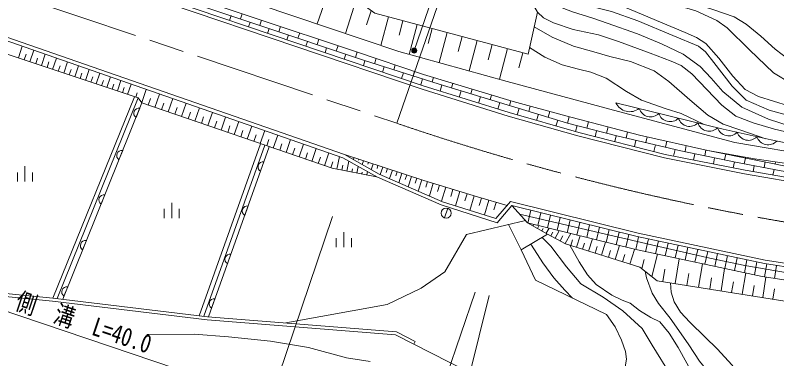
# Model space of a CAD drawing. Units: millimetres at full size, sheet at 1:1000; details may follow other scales. Extents: x 40000 to 680000, y 20000 to 380000.
# Drawn here: x 196774 to 272257, y 240677 to 274708 of the extents above; entities that cross this region are included whole.
import ezdxf
from ezdxf.enums import TextEntityAlignment as Align

# ---------------------------------------------------------------- set-up
doc = ezdxf.new("R2010")
doc.units = ezdxf.units.MM
doc.header["$LTSCALE"] = 1000
doc.linetypes.add('CHAIN', pattern=[18.5, 12, -1.5, 3.5, -1.5])
for name, color, linetype, lineweight in [('M-BGD', 7, 'Continuous', 13), ('M-BMK', 2, 'CHAIN', 13), ('M-STR-HTXT', 7, 'Continuous', 13)]:
    doc.layers.add(name, color=color, linetype=linetype, lineweight=lineweight)
doc.styles.add('ＭＳ ゴシック', font='')
doc.styles.get('ＭＳ ゴシック').set_extended_font_data('MS Gothic')

msp = doc.modelspace()

# ---------------------------------------------------------------- hatches: boundary and pattern name
at = {"layer": 'M-STR-HTXT'}
msp.add_hatch(color=256, dxfattribs=at).paths.add_polyline_path([(236542, 271328, -1), (236102, 271089, -0.41421), (236202, 271428, -0.41421)])

# ---------------------------------------------------------------- linework, layer by layer
at = {"layer": 'M-BGD'}
for p, q in [((227693, 276736), (226691, 273854)), ((230572, 276259), (229515, 272895)), ((219284, 274863), (219112, 274352)), ((232059, 275155), (231579, 273774)), ((218164, 274671), (218003, 274191)), ((220060, 274033), (219898, 273553)), ((221181, 274232), (221007, 273714)), ((233778, 274535), (233026, 271703)), ((235194, 274158), (234818, 272743)), ((192563, 273712), (229399, 260905)), ((221955, 273396), (221793, 272914)), ((223079, 273600), (222903, 273077)), ((236610, 273782), (235823, 270821)), ((238091, 273389), (237697, 271908)), ((223851, 272758), (223688, 272276)), ((224977, 272969), (224798, 272439)), ((239571, 272995), (238778, 270011)), ((241064, 272599), (240667, 271106)), ((225746, 272120), (225584, 271637)), ((226875, 272337), (226694, 271801)), ((242556, 272202), (241757, 269194)), ((244060, 271802), (243660, 270299)), ((197089, 270473), (197476, 271633)), ((198235, 270091), (198617, 271237)), ((227642, 271482), (227479, 270998)), ((228772, 271706), (228590, 271163)), ((230670, 271074), (230485, 270525)), ((245564, 271403), (244758, 268372)), ((247079, 271000), (246676, 269484)), ((197662, 270282), (197853, 270855)), ((198800, 269903), (198989, 270468)), ((199366, 269714), (199743, 270845)), ((200483, 269342), (200855, 270459)), ((229537, 270844), (229374, 270360)), ((232554, 270434), (232387, 269905)), ((199924, 269528), (200111, 270086)), ((201034, 269158), (201218, 269709)), ((201586, 268974), (201954, 270077)), ((202675, 268611), (203038, 269700)), ((231433, 270207), (231279, 269718)), ((233340, 269604), (233174, 269080)), ((234448, 269790), (234294, 269303)), ((202130, 268792), (202312, 269337)), ((203213, 268431), (203392, 268969)), ((203750, 268252), (204109, 269327)), ((204812, 267898), (205166, 268960)), ((235247, 269001), (235070, 268441)), ((236342, 269146), (236201, 268700)), ((204281, 268075), (204458, 268606)), ((205336, 267723), (205511, 268247)), ((205860, 267548), (206210, 268597)), ((206896, 267203), (207241, 268238)), ((237154, 268398), (236966, 267802)), ((238246, 268536), (238108, 268097)), ((206378, 267376), (206551, 267893)), ((207407, 267033), (207577, 267544)), ((207918, 266862), (208259, 267885)), ((209308, 266051), (209764, 267361)), ((239062, 267799), (238880, 267198)), ((240155, 267958), (240019, 267509)), ((240976, 267218), (240789, 266602)), ((242070, 267378), (241933, 266928)), ((200512, 246696), (208593, 266637)), ((200916, 246647), (208967, 266513)), ((208715, 266597), (208861, 267035)), ((209959, 265806), (210187, 266469)), ((210622, 265578), (211078, 266904)), ((242890, 266638), (242698, 266006)), ((243984, 266799), (243847, 266348)), ((209330, 266022), (201486, 246578)), ((211283, 265351), (211510, 266012)), ((211944, 265124), (212398, 266445)), ((213261, 264671), (213713, 265988)), ((244804, 266057), (244607, 265410)), ((245898, 266219), (245761, 265767)), ((208748, 264580), (209119, 265499)), ((212602, 264897), (212828, 265556)), ((213917, 264446), (214142, 265102)), ((214573, 264220), (215024, 265532)), ((215880, 263771), (216330, 265078)), ((246718, 265477), (246522, 264833)), ((247827, 265689), (247675, 265187)), ((249758, 265165), (249589, 264606)), ((215227, 263996), (215451, 264649)), ((216532, 263547), (216755, 264199)), ((217183, 263323), (217631, 264626)), ((248632, 264896), (248446, 264284)), ((250546, 264316), (250369, 263734)), ((251691, 264646), (251502, 264026)), ((217832, 263100), (218055, 263749)), ((218481, 262877), (218927, 264175)), ((219774, 262433), (220219, 263726)), ((252470, 263773), (252315, 263179)), ((253602, 264150), (253438, 263521)), ((255538, 263647), (255373, 263016)), ((219128, 262655), (219350, 263302)), ((220419, 262212), (220640, 262856)), ((221063, 261990), (221506, 263279)), ((222347, 261549), (222788, 262833)), ((254405, 263269), (254251, 262678)), ((256341, 262764), (256190, 262187)), ((257456, 263149), (257315, 262538)), ((215015, 244941), (221100, 261978)), ((221705, 261770), (221925, 262412)), ((222986, 261329), (223206, 261969)), ((223626, 261109), (224066, 262389)), ((224901, 260671), (225339, 261946)), ((258289, 262314), (258146, 261692)), ((259398, 262670), (259264, 262089)), ((261348, 262228), (261213, 261640)), ((207058, 260391), (207429, 261310)), ((215474, 244885), (221525, 261831)), ((215933, 244834), (221951, 261685)), ((224263, 260890), (224482, 261528)), ((226171, 260235), (226607, 261505)), ((260238, 261865), (260085, 261201)), ((262187, 261416), (262035, 260753)), ((263288, 261789), (263163, 261199)), ((265238, 261347), (265121, 260787)), ((225536, 260453), (225754, 261088)), ((226804, 260017), (227021, 260650)), ((227436, 259800), (227871, 261066)), ((228662, 259453), (228901, 260708)), ((230350, 260596), (230288, 260405)), ((230826, 260441), (230795, 260346)), ((264142, 260993), (264009, 260363)), ((266099, 260581), (265972, 259975)), ((266222, 261164), (266218, 261146)), ((267199, 260950), (267078, 260375)), ((268193, 260819), (268179, 260754)), ((269147, 260561), (269039, 259983)), ((270149, 260480), (270128, 260366)), ((197733, 258242), (197733, 259742)), ((221084, 259257), (221417, 260190)), ((228040, 259593), (228248, 260196)), ((229157, 259359), (229251, 259854)), ((229652, 259265), (229841, 260255)), ((230635, 259078), (230760, 259738)), ((231301, 260287), (231177, 259905)), ((231777, 260132), (231715, 259941)), ((232252, 259977), (232066, 259405)), ((232728, 259823), (232635, 259537)), ((233203, 259668), (232959, 258918)), ((268056, 260169), (267934, 259587)), ((270022, 259799), (269913, 259215)), ((271108, 260170), (271005, 259615)), ((272129, 260188), (272089, 259975)), ((196983, 258242), (196983, 259142)), ((198483, 258242), (198483, 259142)), ((230143, 259171), (230206, 259501)), ((231126, 258984), (231157, 259149)), ((231617, 258891), (231680, 259221)), ((233679, 259514), (233557, 259139)), ((234154, 259359), (233881, 258518)), ((234630, 259205), (234493, 258784)), ((235105, 259050), (234802, 258117)), ((271988, 259432), (271883, 258874)), ((235581, 258895), (235429, 258429)), ((236056, 258741), (235723, 257717)), ((236568, 258575), (236402, 258063)), ((237080, 258408), (236715, 257286)), ((237643, 258231), (237469, 257667)), ((238207, 258058), (237822, 256805)), ((238833, 257865), (238640, 257239)), ((239459, 257673), (239031, 256280)), ((240156, 257458), (239942, 256762)), ((205287, 256000), (205658, 256919)), ((240852, 257244), (240417, 255828)), ((241560, 257026), (241343, 256318)), ((242269, 256809), (241829, 255379)), ((212285, 254619), (212285, 256119)), ((242985, 256594), (242775, 255876)), ((243703, 256384), (243273, 254920)), ((244434, 256169), (244220, 255437)), ((211535, 254619), (211535, 255519)), ((213035, 254619), (213035, 255519)), ((219520, 254878), (219853, 255812)), ((239641, 255584), (239338, 254631)), ((247547, 254131), (245985, 255855)), ((247590, 254120), (247884, 255387)), ((248561, 253881), (248855, 255148)), ((249533, 253642), (249826, 254908)), ((250504, 253403), (250797, 254669)), ((251475, 253163), (251768, 254430)), ((248100, 253828), (248172, 253960)), ((248538, 253588), (248682, 253851)), ((252446, 252924), (252739, 254191)), ((253417, 252685), (253711, 253951)), ((254388, 252445), (254682, 253712)), ((229349, 251733), (229349, 253233)), ((249537, 253030), (246929, 251474)), ((248977, 253348), (249113, 253596)), ((249415, 253108), (249687, 253604)), ((249854, 252868), (250053, 253232)), ((250292, 252627), (250692, 253356)), ((251285, 252083), (251829, 253076)), ((255359, 252206), (255653, 253473)), ((256330, 251967), (256624, 253233)), ((257301, 251728), (257595, 252994)), ((203456, 251461), (203826, 252380)), ((228599, 251733), (228599, 252633)), ((230099, 251733), (230099, 252633)), ((250788, 252355), (251060, 252852)), ((251843, 251899), (252020, 252461)), ((252406, 251723), (252758, 252847)), ((253005, 251535), (253193, 252134)), ((253605, 251347), (253980, 252546)), ((254883, 250946), (255284, 252225)), ((258273, 251493), (258567, 252759)), ((259251, 251285), (259545, 252552)), ((260232, 251077), (260522, 252344)), ((261211, 250869), (261500, 252137)), ((254244, 251147), (254444, 251786)), ((255565, 250733), (255778, 251414)), ((256246, 250519), (256673, 251882)), ((257700, 250063), (258156, 251517)), ((262189, 250661), (262478, 251929)), ((263167, 250454), (263457, 251721)), ((264146, 250246), (264435, 251514)), ((217813, 250097), (218146, 251030)), ((256973, 250291), (257201, 251018)), ((259864, 248833), (260422, 251036)), ((265124, 250038), (265413, 251306)), ((266116, 249828), (266379, 251101)), ((267094, 249620), (267357, 250893)), ((268073, 249412), (268336, 250686)), ((258869, 249613), (259121, 250499)), ((262179, 248130), (262570, 250581)), ((264511, 247758), (264882, 250090)), ((269072, 249200), (269297, 250482)), ((270051, 248993), (270275, 250274)), ((271032, 248797), (271256, 250077)), ((272020, 248644), (272245, 249924)), ((260953, 248325), (261149, 249550)), ((263345, 247944), (263531, 249110)), ((266729, 247405), (267082, 249623)), ((268839, 247068), (269175, 249178)), ((265620, 247581), (265796, 248690)), ((270866, 246745), (271189, 248772)), ((201607, 246878), (201978, 247797)), ((267784, 247237), (267952, 248292)), ((269852, 246907), (270014, 247920)), ((271883, 246583), (272046, 247601)), ((216240, 245692), (216573, 246625)), ((236417, 242396), (236281, 242129))]:
    msp.add_line(p, q, dxfattribs=at)
for points in [[(247611, 270859), (248533, 275002), (245953, 279454), (241039, 281867), (230129, 285487), (224224, 288808), (220420, 289071), (213297, 292225), (210868, 294135)], [(181327, 286138), (212052, 275827), (237094, 267390), (245621, 264726), (252547, 262749), (261125, 260576), (269062, 259007), (275552, 257883)], [(181441, 286469), (212163, 276159), (237202, 267722), (245721, 265062), (252638, 263087), (261202, 260918), (269126, 259352), (275606, 258229)], [(274187, 269773), (272109, 271331), (270687, 272639), (269221, 273827), (268041, 274534), (265929, 275272), (263745, 275978), (259913, 277281), (256277, 278700), (253840, 279739), (252453, 280400), (251621, 280873)], [(363873, 257597), (362853, 258014), (336357, 257834), (332403, 258304), (326204, 258203), (325496, 257846), (314016, 257810), (303352, 258079), (289096, 259100), (276246, 260720), (268090, 262100), (256554, 265162), (245534, 268159), (234789, 271104), (217425, 277000), (207124, 279970)], [(273678, 267934), (271927, 269018), (269557, 271295), (267326, 273467), (266308, 274191), (264243, 275148), (261650, 275908), (257869, 276794), (255055, 277601), (251869, 278709), (250646, 279157)], [(210315, 277847), (230596, 271099), (237240, 268840), (246135, 266148), (251336, 264738), (258642, 262841), (265439, 261301), (270035, 260496), (275771, 259653), (283484, 258667), (291083, 257852), (298975, 257201), (305228, 256795), (314524, 256478), (323163, 256415), (336174, 256654), (344331, 257097), (344357, 256608), (354686, 257095), (354755, 256064)], [(273411, 265732), (270435, 266650), (269119, 267355), (267896, 268682), (266519, 270460), (265225, 271907), (264308, 272495), (263190, 273012), (260741, 274037), (257814, 275259), (255534, 276152), (252595, 276916), (250653, 277589), (250241, 277824), (250029, 278072)], [(210154, 277367), (231401, 270217), (238788, 267882), (251506, 264024), (256399, 262749), (262749, 261286), (268178, 260144), (272691, 259300), (276823, 258591), (281313, 257955), (286064, 257324), (289675, 256884), (293483, 256468), (295074, 256301), (299064, 256031), (303567, 255742), (307944, 255563), (313200, 255430), (319939, 255346), (329891, 255629), (345357, 256014), (354720, 256579)], [(275101, 264318), (271487, 265295), (269229, 266287), (267833, 267670), (266031, 270023), (265196, 271083), (264514, 271647), (261961, 272696), (258497, 274166), (255885, 275072), (253761, 275597), (252020, 275919), (250541, 276527), (249527, 277302)], [(247611, 270859), (232402, 274900), (230442, 276355)], [(273779, 263645), (271444, 264397), (268796, 265596), (266925, 267138), (265764, 268472), (264664, 269629), (262966, 270844), (260840, 271871), (258467, 272874), (255457, 273915), (254023, 274420), (251998, 275056), (250126, 275770), (249142, 276155)], [(291001, 259473), (290536, 259805), (289684, 260076), (287651, 260443), (285443, 260850), (283545, 261043), (281105, 261295), (278471, 261856), (275715, 262555), (272036, 263406), (269925, 264045), (268201, 264703), (266805, 265810), (265333, 267338), (263842, 268906), (262777, 269719), (261789, 270164), (259692, 270961), (256574, 272103), (254599, 272761), (252082, 273303), (250126, 273960), (249119, 274444), (248533, 275002)], [(192600, 273329), (229255, 260585), (232685, 258656), (239002, 255911), (244529, 254153), (245985, 255855), (258429, 252788), (271051, 250109), (281234, 248531), (288143, 247710), (298468, 246809), (303983, 246469), (310999, 246222), (316944, 246174), (326153, 246063), (342193, 245907), (355113, 238307), (363177, 235186), (374720, 241288), (379619, 242622), (394168, 241486)], [(271181, 262477), (268585, 263344), (266939, 263925), (265410, 264796), (263625, 266328), (261553, 268147), (260097, 269196), (257773, 270125), (255701, 270628), (254133, 271092), (252119, 271654), (249989, 272544), (248211, 273553)], [(264997, 263909), (262793, 264971), (261302, 265435), (258862, 266287), (257346, 267162), (255351, 268459), (253821, 269078), (252601, 269368), (250994, 269794), (249271, 270568), (247753, 271498)], [(232599, 258704), (228177, 259546), (209330, 266022), (208967, 266513), (195881, 270876)], [(304042, 258500), (290691, 259496), (280258, 260956), (273466, 262000), (271697, 262361), (266930, 263436), (256308, 266032)], [(344357, 256608), (332699, 256207), (326190, 256062), (319621, 255901), (314942, 255911), (307068, 256063), (300223, 256459), (294998, 256861), (288797, 257463), (281744, 258365), (274767, 259440), (265439, 261301)], [(229399, 260905), (232841, 258969), (239125, 256239), (244414, 254557), (245860, 256246)], [(229399, 260905), (237290, 258340), (242590, 256710), (245521, 255851)], [(245860, 256246), (258507, 253130), (271115, 250454), (281281, 248877), (288179, 248058), (298494, 247158), (304000, 246819), (311007, 246572), (316948, 246524), (326157, 246413), (342290, 246256)], [(282468, 247930), (275429, 248812), (269080, 249926), (265609, 250642), (260255, 251864), (246766, 254993)], [(245667, 253963), (246929, 251474), (248335, 248468), (255385, 245065), (256230, 243827), (256865, 242530), (257248, 241402), (257357, 240621), (257231, 239888), (257018, 239160), (256586, 238372), (255787, 237421), (255087, 236863), (253872, 236311), (252795, 236054), (251019, 235967), (249570, 236196), (246934, 236697), (234467, 243054), (215813, 244542), (200479, 246398), (194441, 246987)], [(247339, 254361), (241517, 252975), (239358, 249274), (237022, 247678), (233625, 246043), (223601, 244222)], [(247547, 254131), (258139, 251521), (270817, 248830), (280098, 247391)], [(283090, 248310), (282214, 247774), (273878, 246266), (260400, 248413), (258690, 249753), (251325, 252061), (249537, 253030), (247547, 254131)], [(261805, 238972), (259907, 242011), (258902, 243663), (257004, 245425), (255061, 246786), (252849, 248107), (251420, 249780), (249857, 251833), (248993, 252706)], [(252020, 246689), (251243, 247480), (250174, 248710), (249064, 250190), (248229, 251455), (247879, 252041)], [(251753, 251927), (252659, 250268), (253497, 248978), (254358, 248049), (255899, 246962), (256918, 246487), (257734, 246193), (258663, 245468), (259773, 244766), (260659, 244333), (261588, 243223), (262471, 241797), (264216, 238672), (265713, 236082), (266348, 234157), (267390, 230920), (267820, 229403), (267956, 227976)], [(268893, 228093), (268097, 231486), (267839, 234060), (267629, 235487), (266856, 237312), (266036, 238650), (264607, 240452), (263528, 242047), (262545, 243474), (261702, 244714), (260529, 246146), (259897, 247176), (259359, 248697), (259202, 249352)], [(271333, 228110), (271259, 229680), (270789, 231735), (270304, 233585), (269981, 235468), (269511, 237141), (268718, 238565), (267821, 240050), (266337, 241652), (265160, 242801), (263633, 244313), (262707, 245296), (262089, 246327), (261796, 247267), (261738, 248200)], [(236417, 242396), (234550, 243348), (215843, 244841), (200512, 246696), (194470, 247286)], [(209802, 243079), (214513, 243101), (217907, 242856), (222083, 242432), (225856, 241785), (229608, 240781), (231952, 240401)]]:
    msp.add_lwpolyline(points, dxfattribs=at)
msp.add_circle((239490, 255107), 500, dxfattribs=at)
for centre, radius, start, end in [((257692, 266677), 1527, 204.98924, 307.54057), ((209024, 265003), 505, 79.20223, 236.86042), ((259734, 265801), 1160, 196.7501, 315.77972), ((261677, 265326), 1160, 196.7501, 315.77972), ((263620, 264851), 1160, 196.7501, 315.77972), ((265562, 264377), 1160, 196.7501, 315.77972), ((267503, 263919), 1164, 197.58004, 316.43669), ((269451, 263471), 1160, 197.77626, 316.80588), ((271404, 263042), 1166, 198.26642, 316.98621), ((207334, 260814), 505, 79.20223, 236.86042), ((221343, 259691), 505, 81.51843, 239.17662), ((205563, 256423), 505, 79.20223, 236.86042), ((219779, 255312), 505, 81.51843, 239.17662), ((203732, 251884), 505, 79.20223, 236.86042), ((218071, 250531), 505, 81.51843, 239.17662), ((201883, 247301), 505, 79.20223, 236.86042), ((216498, 246126), 505, 81.51843, 239.17662)]:
    msp.add_arc(centre, radius, start, end, dxfattribs=at)
at = {"layer": 'M-BMK'}
msp.add_lwpolyline([(85329, 316210), (179777, 282432), (234600, 264004)], dxfattribs=at)
msp.add_arc((315274, 500630), 250000, 251.17392, 270.59886, dxfattribs=at)
at = {"layer": 'M-STR-HTXT'}
for p, q in [((236322, 271208), (248586, 307136)), ((234600, 264004), (240802, 281946)), ((228235, 254760), (221931, 236184)), ((184170, 249306), (222062, 236569)), ((242373, 247274), (235304, 226663)), ((243751, 246945), (238514, 225777))]:
    msp.add_line(p, q, dxfattribs=at)
msp.add_circle((236322, 271208), 250, dxfattribs=at)

# ---------------------------------------------------------------- texts
at = {"layer": 'M-STR-HTXT', "style": 'ＭＳ ゴシック', "width": 0.8}
msp.add_text('側\u3000溝\u3000L=40.0', height=1833, rotation=341.421, dxfattribs=at).set_placement((203099, 242889), align=Align.BOTTOM_CENTER)

doc.saveas('drawing.dxf')
